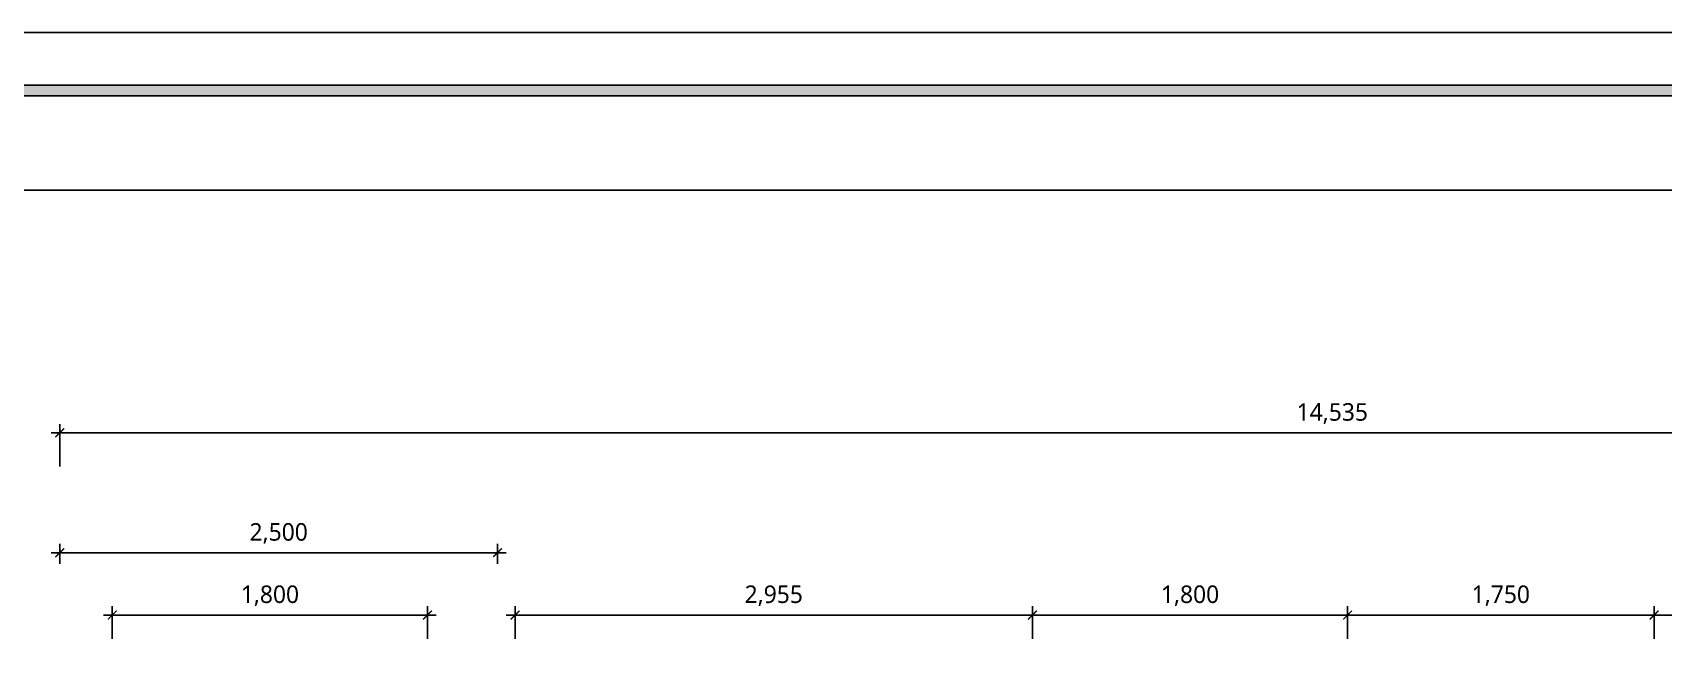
# Model space of a CAD drawing. Header units: metres. Extents: x 11578468 to 47831421, y -58341524 to -14256839.
# Drawn here: x 23693880 to 23703193, y -29155041 to -29151416 of the extents above; entities that cross this region are included whole.
import ezdxf
from ezdxf.enums import TextEntityAlignment as Align

# ---------------------------------------------------------------- set-up
doc = ezdxf.new("R2010")
doc.units = ezdxf.units.M
doc.header["$LTSCALE"] = 50
doc.header["$MEASUREMENT"] = 0
doc.layers.get('0').update_dxf_attribs({"linetype": 'CONTINUOUS'})
doc.layers.get('DEFPOINTS').update_dxf_attribs({"linetype": 'CONTINUOUS'})
for name, color, linetype in [('3.기호.계단선', 30, 'CONTINUOUS'), ('FORM(YOURNAME)-1', 1, 'CONTINUOUS'), ('FORM(YOURNAME)-11', 1, 'CONTINUOUS')]:
    doc.layers.add(name, color=color, linetype=linetype)
doc.styles.add('HY 울릉도 L', font='malgun.ttf')
doc.styles.add('YOURNAME', font='malgun.ttf')
doc.dimstyles.new('사본 50', dxfattribs={"dimscale": 50, "dimtxt": 2, "dimasz": 1, "dimexe": 1, "dimexo": 1, "dimgap": 1, "dimtad": 1, "dimdec": 0, "dimrnd": 0.05, "dimdsep": 46, "dimlunit": 6, "dimtxsty": 'HY 울릉도 L', "dimblk": 'ARCHTICK', "dimcen": 2.5, "dimdle": 1, "dimclrd": 133, "dimclre": 133, "dimclrt": 30, "dimadec": 0, "dimazin": 0, "dimtfac": 1, "dimtdec": 0, "dimtix": 1, "dimtmove": 2, "dimatfit": 3, "dimldrblk": 'ARCHTICK', "dimfxl": 1, "dimlwd": -1, "dimlwe": -1, "dimarcsym": 0})

# ---------------------------------------------------------------- blocks, each defined once
blk = doc.blocks.new('FORM-ELEVATION')
at = {"layer": 'FORM(YOURNAME)-11'}
h = blk.add_hatch(color=256, dxfattribs=at)
h.dxf.hatch_style = 1
h.paths.add_polyline_path([(-10309, 35708), (71691, 35708), (71691, 35508), (-10309, 35508)])
h.paths.add_polyline_path([(-10309, -21492), (71691, -21492), (71691, -21692), (-10309, -21692)])
at = {"layer": 'DEFPOINTS', "color": 158}
blk.add_lwpolyline([(-10309, -21692), (71691, -21692), (71691, 35708), (-10309, 35708)], close=True, dxfattribs=at)
at = {"layer": 'DEFPOINTS'}
blk.add_lwpolyline([(-8309, 33708), (61071, 33708), (61071, -19692), (-8309, -19692)], close=True, dxfattribs=at)
at = {"layer": 'FORM(YOURNAME)-11', "color": 250}
blk.add_lwpolyline([(-11309, -22692), (72691, -22692), (72691, 36708), (-11309, 36708)], close=True, dxfattribs=at)
at = {"layer": 'FORM(YOURNAME)-11'}
blk.add_lwpolyline([(-10309, 35708), (71691, 35708), (71691, 35508), (-10309, 35508)], close=True, dxfattribs=at)
at = {"layer": 'FORM(YOURNAME)-11', "color": 3, "style": 'YOURNAME'}
for tag, height, p in [('1', 451, (71041, -1219)), ('2', 451, (71041, -1863)), ('3', 451, (71041, -3150)), ('4', 451, (71041, -5081)), ('5', 515, (71041, -7398)), ('6', 515, (71041, -9650)), ('7', 515, (71041, -11903)), ('8', 515, (71041, -14155)), ('9', 515, (71041, -16408)), ('10', 515, (66791, -18596)), ('11', 515, (71041, -18660)), ('12', 515, (66791, -20848)), ('13', 515, (71041, -20848))]:
    blk.add_attdef(tag, text='', height=height, dxfattribs=at).set_placement(p, align=Align.MIDDLE_RIGHT)
blk = doc.blocks.new('_ArchTick')
at = {"color": 0, "linetype": 'ByBlock', "const_width": 0.15}
blk.add_lwpolyline([(-0.5, -0.5), (0.5, 0.5)], dxfattribs=at)
blk = doc.blocks.new('*D253')
at = {"layer": '3.기호.계단선', "color": 133, "ltscale": 10, "transparency": 16777216}
for p, q in [((23693984.9, -29154386), (23696584.9, -29154386)), ((23694034.9, -29154449), (23694034.9, -29154336)), ((23696534.9, -29154449), (23696534.9, -29154336))]:
    blk.add_line(p, q, dxfattribs=at)
at = {"layer": 'DEFPOINTS', "color": 0, "transparency": 16777216}
for p in [(23696534.9, -29154386), (23694034.9, -29154499), (23696534.9, -29154499)]:
    blk.add_point(p, dxfattribs=at)
at = {"layer": '3.기호.계단선', "color": 133, "transparency": 16777216, "xscale": 50, "yscale": 50, "zscale": 50, "rotation": 180}
blk.add_blockref('_ArchTick', (23694034.9, -29154386), dxfattribs=at)
at = {"layer": '3.기호.계단선', "color": 133, "transparency": 16777216, "xscale": 50, "yscale": 50, "zscale": 50}
blk.add_blockref('_ArchTick', (23696534.9, -29154386), dxfattribs=at)
at = {"layer": '3.기호.계단선', "color": 30, "ltscale": 10, "transparency": 16777216, "insert": (23695284.9, -29154276.1), "char_height": 100, "attachment_point": 5, "style": 'HY 울릉도 L'}
blk.add_mtext('2,500', dxfattribs=at)
blk = doc.blocks.new('*D254')
at = {"layer": '3.기호.계단선', "color": 133, "ltscale": 10, "transparency": 16777216}
for p, q in [((23696184.9, -29154742), (23694284.9, -29154742)), ((23694334.9, -29154878), (23694334.9, -29154692)), ((23696134.9, -29154878), (23696134.9, -29154692))]:
    blk.add_line(p, q, dxfattribs=at)
at = {"layer": 'DEFPOINTS', "color": 0, "transparency": 16777216}
for p in [(23694334.9, -29154742), (23694334.9, -29154928), (23696134.9, -29154928)]:
    blk.add_point(p, dxfattribs=at)
at = {"layer": '3.기호.계단선', "color": 133, "transparency": 16777216, "xscale": 50, "yscale": 50, "zscale": 50, "rotation": 180}
blk.add_blockref('_ArchTick', (23694334.9, -29154742), dxfattribs=at)
at = {"layer": '3.기호.계단선', "color": 133, "transparency": 16777216, "xscale": 50, "yscale": 50, "zscale": 50}
blk.add_blockref('_ArchTick', (23696134.9, -29154742), dxfattribs=at)
at = {"layer": '3.기호.계단선', "color": 30, "ltscale": 10, "transparency": 16777216, "insert": (23695234.9, -29154632.1), "char_height": 100, "attachment_point": 5, "style": 'HY 울릉도 L'}
blk.add_mtext('1,800', dxfattribs=at)
blk = doc.blocks.new('*D255')
at = {"layer": '3.기호.계단선', "color": 133, "ltscale": 10, "transparency": 16777216}
for p, q in [((23699639.9, -29154742), (23696584.9, -29154742)), ((23696634.9, -29154878), (23696634.9, -29154692)), ((23699589.9, -29154878), (23699589.9, -29154692))]:
    blk.add_line(p, q, dxfattribs=at)
at = {"layer": 'DEFPOINTS', "color": 0, "transparency": 16777216}
for p in [(23696634.9, -29154742), (23696634.9, -29154928), (23699589.9, -29154928)]:
    blk.add_point(p, dxfattribs=at)
at = {"layer": '3.기호.계단선', "color": 133, "transparency": 16777216, "xscale": 50, "yscale": 50, "zscale": 50, "rotation": 180}
blk.add_blockref('_ArchTick', (23696634.9, -29154742), dxfattribs=at)
at = {"layer": '3.기호.계단선', "color": 133, "transparency": 16777216, "xscale": 50, "yscale": 50, "zscale": 50}
blk.add_blockref('_ArchTick', (23699589.9, -29154742), dxfattribs=at)
at = {"layer": '3.기호.계단선', "color": 30, "ltscale": 10, "transparency": 16777216, "insert": (23698112.4, -29154632), "char_height": 100, "attachment_point": 5, "style": 'HY 울릉도 L'}
blk.add_mtext('2,955', dxfattribs=at)
blk = doc.blocks.new('*D256')
at = {"layer": '3.기호.계단선', "color": 133, "ltscale": 10, "transparency": 16777216}
for p, q in [((23699539.9, -29154742), (23701439.9, -29154742)), ((23699589.9, -29154878), (23699589.9, -29154692)), ((23701389.9, -29154878), (23701389.9, -29154692))]:
    blk.add_line(p, q, dxfattribs=at)
at = {"layer": 'DEFPOINTS', "color": 0, "transparency": 16777216}
for p in [(23701389.9, -29154742), (23699589.9, -29154928), (23701389.9, -29154928)]:
    blk.add_point(p, dxfattribs=at)
at = {"layer": '3.기호.계단선', "color": 133, "transparency": 16777216, "xscale": 50, "yscale": 50, "zscale": 50, "rotation": 180}
blk.add_blockref('_ArchTick', (23699589.9, -29154742), dxfattribs=at)
at = {"layer": '3.기호.계단선', "color": 133, "transparency": 16777216, "xscale": 50, "yscale": 50, "zscale": 50}
blk.add_blockref('_ArchTick', (23701389.9, -29154742), dxfattribs=at)
at = {"layer": '3.기호.계단선', "color": 30, "ltscale": 10, "transparency": 16777216, "insert": (23700489.9, -29154632.1), "char_height": 100, "attachment_point": 5, "style": 'HY 울릉도 L'}
blk.add_mtext('1,800', dxfattribs=at)
blk = doc.blocks.new('*D257')
at = {"layer": '3.기호.계단선', "color": 133, "ltscale": 10, "transparency": 16777216}
for p, q in [((23703189.9, -29154742), (23701339.9, -29154742)), ((23701389.9, -29154878), (23701389.9, -29154692)), ((23703139.9, -29154878), (23703139.9, -29154692))]:
    blk.add_line(p, q, dxfattribs=at)
at = {"layer": 'DEFPOINTS', "color": 0, "transparency": 16777216}
for p in [(23701389.9, -29154742), (23701389.9, -29154928), (23703139.9, -29154928)]:
    blk.add_point(p, dxfattribs=at)
at = {"layer": '3.기호.계단선', "color": 133, "transparency": 16777216, "xscale": 50, "yscale": 50, "zscale": 50, "rotation": 180}
blk.add_blockref('_ArchTick', (23701389.9, -29154742), dxfattribs=at)
at = {"layer": '3.기호.계단선', "color": 133, "transparency": 16777216, "xscale": 50, "yscale": 50, "zscale": 50}
blk.add_blockref('_ArchTick', (23703139.9, -29154742), dxfattribs=at)
at = {"layer": '3.기호.계단선', "color": 30, "ltscale": 10, "transparency": 16777216, "insert": (23702264.9, -29154632.1), "char_height": 100, "attachment_point": 5, "style": 'HY 울릉도 L'}
blk.add_mtext('1,750', dxfattribs=at)
blk = doc.blocks.new('*D260')
at = {"layer": '3.기호.계단선', "color": 133, "ltscale": 10, "transparency": 16777216}
for p, q in [((23693984.9, -29153701), (23708619.9, -29153701)), ((23694034.9, -29153893), (23694034.9, -29153651)), ((23708569.9, -29153893), (23708569.9, -29153651))]:
    blk.add_line(p, q, dxfattribs=at)
at = {"layer": 'DEFPOINTS', "color": 0, "transparency": 16777216}
for p in [(23708569.9, -29153701), (23694034.9, -29153943), (23708569.9, -29153943)]:
    blk.add_point(p, dxfattribs=at)
at = {"layer": '3.기호.계단선', "color": 133, "transparency": 16777216, "xscale": 50, "yscale": 50, "zscale": 50, "rotation": 180}
blk.add_blockref('_ArchTick', (23694034.9, -29153701), dxfattribs=at)
at = {"layer": '3.기호.계단선', "color": 133, "transparency": 16777216, "xscale": 50, "yscale": 50, "zscale": 50}
blk.add_blockref('_ArchTick', (23708569.9, -29153701), dxfattribs=at)
at = {"layer": '3.기호.계단선', "color": 30, "ltscale": 10, "transparency": 16777216, "insert": (23701302.4, -29153591), "char_height": 100, "attachment_point": 5, "style": 'HY 울릉도 L'}
blk.add_mtext('14,535', dxfattribs=at)
blk = doc.blocks.new('*D261')
at = {"layer": '3.기호.계단선', "color": 133, "ltscale": 10, "transparency": 16777216}
for p, q in [((23704089.9, -29154742), (23703089.9, -29154742)), ((23703139.9, -29154878), (23703139.9, -29154692)), ((23704039.9, -29154878), (23704039.9, -29154692))]:
    blk.add_line(p, q, dxfattribs=at)
at = {"layer": 'DEFPOINTS', "color": 0, "transparency": 16777216}
for p in [(23703139.9, -29154742), (23703139.9, -29154928), (23704039.9, -29154928)]:
    blk.add_point(p, dxfattribs=at)
at = {"layer": '3.기호.계단선', "color": 133, "transparency": 16777216, "xscale": 50, "yscale": 50, "zscale": 50, "rotation": 180}
blk.add_blockref('_ArchTick', (23703139.9, -29154742), dxfattribs=at)
at = {"layer": '3.기호.계단선', "color": 133, "transparency": 16777216, "xscale": 50, "yscale": 50, "zscale": 50}
blk.add_blockref('_ArchTick', (23704039.9, -29154742), dxfattribs=at)
at = {"layer": '3.기호.계단선', "color": 30, "ltscale": 10, "transparency": 16777216, "insert": (23703589.9, -29154639.8), "char_height": 100, "attachment_point": 5, "style": 'HY 울릉도 L'}
blk.add_mtext('900', dxfattribs=at)

msp = doc.modelspace()

# ---------------------------------------------------------------- block references
at = {"layer": 'FORM(YOURNAME)-1', "xscale": 0.3, "yscale": 0.3, "zscale": 0.3}
msp.add_blockref('FORM-ELEVATION', (23693132.6, -29162428.5), dxfattribs=at)

# ---------------------------------------------------------------- dimensions: what is measured, and where the dimension line sits
at = {"layer": '3.기호.계단선', "ltscale": 10}
for base, p1, p2, picture, middle in [((23708569.9, -29153701), (23694034.9, -29153943), (23708569.9, -29153943), '*D260', (23701302.4, -29153591)), ((23696534.9, -29154386), (23694034.9, -29154499), (23696534.9, -29154499), '*D253', (23695284.9, -29154276.1)), ((23694334.9, -29154742), (23696134.9, -29154928), (23694334.9, -29154928), '*D254', (23695234.9, -29154632.1)), ((23696634.9, -29154742), (23699589.9, -29154928), (23696634.9, -29154928), '*D255', (23698112.4, -29154632)), ((23701389.9, -29154742), (23699589.9, -29154928), (23701389.9, -29154928), '*D256', (23700489.9, -29154632.1)), ((23701389.9, -29154742), (23703139.9, -29154928), (23701389.9, -29154928), '*D257', (23702264.9, -29154632.1)), ((23703139.9, -29154742), (23704039.9, -29154928), (23703139.9, -29154928), '*D261', (23703589.9, -29154639.8))]:
    dim = msp.add_linear_dim(base=base, p1=p1, p2=p2, dimstyle='사본 50', dxfattribs=at)
    dim.commit()
    dim.dimension.update_dxf_attribs({"geometry": picture, "text_midpoint": middle})

doc.saveas('drawing.dxf')
